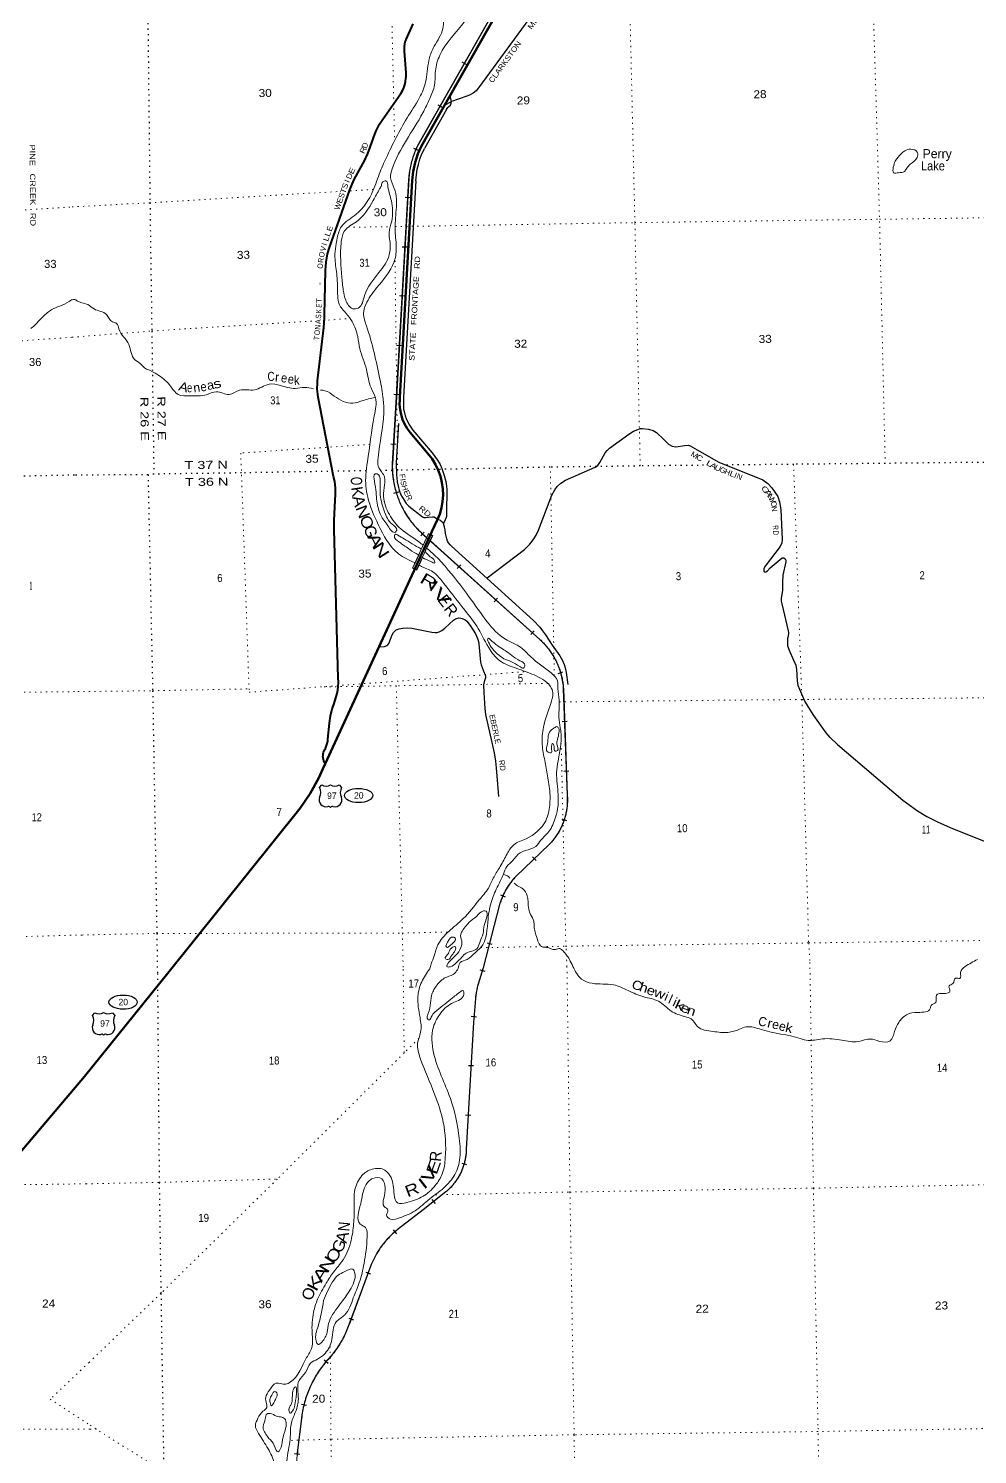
# Model space of a CAD drawing. Header units: feet. Extents: x 242557 to 489137, y 368785 to 557307.
# Drawn here: x 364922 to 385670, y 405982 to 437158 of the extents above; entities that cross this region are included whole.
import ezdxf
from ezdxf.enums import TextEntityAlignment as Align

# ---------------------------------------------------------------- set-up
doc = ezdxf.new("R2010")
doc.units = ezdxf.units.FT
doc.header["$LTSCALE"] = 80
doc.linetypes.add('DOTTED', pattern=[1.5, 0.3, -1.2])
for name, color, linetype, lineweight in [('16', 7, 'Continuous', 25), ('17', 7, 'Continuous', 25), ('20', 7, 'Continuous', 70), ('26', 7, 'Continuous', 40), ('27', 7, 'Continuous', 25), ('29', 7, 'Continuous', 25), ('30', 7, 'Continuous', 35), ('34', 7, 'Continuous', 25), ('39', 7, 'Continuous', 13), ('41', 7, 'Continuous', 13), ('57', 7, 'Continuous', 13), ('6', 7, 'DOTTED', 25), ('7', 7, 'DOTTED', 13)]:
    doc.layers.add(name, color=color, linetype=linetype, lineweight=lineweight)

msp = doc.modelspace()

# ---------------------------------------------------------------- linework, layer by layer
at = {"layer": '16'}
for p, q in [((371281.76, 420561.2), (371333.07, 420619.96)), ((371524.83, 420625.93), (371524.55, 420625.73)), ((371716.92, 420620.05), (371768.31, 420561.2)), ((366320.51, 415580.32), (366371.82, 415639.08)), ((366563.58, 415645.05), (366563.3, 415644.85)), ((366755.67, 415639.17), (366807.06, 415580.32))]:
    msp.add_line(p, q, dxfattribs=at)
for centre, radius, start, end in [((371424.15, 420777.62), 182.07, 239.97227, 303.45418), ((371625.93, 420777.12), 181.52, 236.33975, 300.08743), ((371625.92, 420777.62), 182.07, 236.54582, 236.59441), ((371427.97, 420295.67), 151.42, 159.09177, 283.81923), ((371088.78, 420450.57), 222.05, 332.97043, 29.75871), ((371622.09, 420295.67), 151.42, 256.18077, 20.90823), ((371961.28, 420450.57), 222.05, 150.24129, 207.02957), ((366462.9, 415796.74), 182.07, 239.97227, 303.45418), ((366664.68, 415796.24), 181.52, 236.33975, 300.08743), ((366664.67, 415796.74), 182.07, 236.54582, 236.59441), ((366466.72, 415314.79), 151.42, 159.09177, 283.81923), ((366127.53, 415469.69), 222.05, 332.97043, 29.75871), ((366660.84, 415314.79), 151.42, 256.18077, 20.90823), ((367000.03, 415469.69), 222.05, 150.24129, 207.02957)]:
    msp.add_arc(centre, radius, start, end, dxfattribs=at)
for centre, major_axis, start_param, end_param in [((371483.31, 420096.85), (-19.56, 51.67), 4.95877769, 6.28318531), ((371566.76, 420096.85), (19.56, 51.67), 0, 1.32637542), ((366522.06, 415115.97), (-19.56, 51.67), 4.95877769, 6.28318531), ((366605.51, 415115.97), (19.56, 51.67), 0, 1.32637542)]:
    msp.add_ellipse(centre, major_axis=major_axis, ratio=0.929097, start_param=start_param, end_param=end_param, dxfattribs=at)
at = {"layer": '17'}
for centre in [(372139.8, 420389.37), (366990.78, 415871.79)]:
    msp.add_ellipse(centre, major_axis=(-309.24, 1), ratio=0.500121, dxfattribs=at)
at = {"layer": '20'}
msp.add_line((366142.95, 414242.59), (367970.1, 416504.16), dxfattribs=at)
for points in [[(371405.28, 421084.03), (373255.55, 425101.17), (373351.87, 425310.28), (373374.01, 425360.28), (373726.25, 426123.14), (373743.78, 426161.18), (373859.16, 426411.69), (373912.01, 426541.71), (373950.97, 426676.54), (373975.63, 426814.71), (373985.71, 426954.69), (373981.11, 427094.97), (373961.87, 427233.99), (373928.2, 427370.24), (373880.47, 427502.22), (373819.21, 427628.5), (373745.08, 427747.67), (373683.67, 427828.99), (373262.91, 428326.5), (373199.16, 428416.42), (373145.16, 428512.5), (373101.49, 428613.7), (373068.65, 428718.91), (373046.98, 428826.98), (373036.73, 428936.72), (373038, 429046.93), (373042.79, 429100.36), (373312.19, 433834.67), (373333.03, 434032.71), (373374.46, 434227.48), (373436.02, 434416.86), (373506.74, 434578.25), (377693.28, 441956.76)], [(367970.1, 416504.16), (370858.63, 420111.15), (371080.65, 420433.85), (371267.72, 420777.99), (371353.88, 420972.43), (371405.28, 421084.03)], [(358403.47, 398192.71), (361510.07, 403463.77), (361734.89, 403874.32), (362418.66, 405274.42), (362461.34, 405364.25), (362526.23, 405518.02), (362574.7, 405677.72), (362606.21, 405841.61), (362620.41, 406007.9), (362617.16, 406174.76), (362615.77, 406192.6), (362580.3, 406539.34), (362555.93, 407086.96), (362564.15, 407265.06), (362590.94, 407441.31), (362619.49, 407558.67), (363201.18, 409533.19), (363260.63, 409703.79), (363300.65, 409794.3), (364316.5, 411971.78), (364454.78, 412209.61), (364617.16, 412431.69), (364662.56, 412485.9), (366142.95, 414242.59)]]:
    msp.add_lwpolyline(points, dxfattribs=at)
at = {"layer": '26'}
msp.add_lwpolyline([(371405.28, 421084.03), (371389.38, 421114.32), (371389.37, 421114.33), (371377.3, 421144.11), (371368.41, 421174.99), (371362.79, 421206.63), (371360.51, 421238.68), (371361.6, 421270.8), (371366.03, 421302.62), (371373.77, 421333.81), (371384.73, 421364.02), (371398.78, 421392.91), (371415.78, 421420.18), (371439.34, 421481.9), (371456.31, 421545.74), (371463.52, 421586.57), (371468.82, 421619.68), (371499.83, 421967.61), (371522.96, 422128.64), (371562.8, 422286.37), (371595.39, 422380.92), (371647.85, 422544.88), (371675.78, 422651.69), (371692.4, 422760.84), (371697.51, 422871.12), (371693.52, 422956.68), (371603.44, 426206.74), (371602.94, 426411.14), (371629.87, 426836.75), (371634.29, 426974.76), (371632.55, 427116.74), (371615.98, 427257.75), (371592.52, 427367.46), (371258.19, 429095.24), (371245.54, 429165.27), (371235.15, 429281.78), (371237, 429398.73), (371241.95, 429452.24), (371381.2, 430621.88), (371396.63, 430821.3), (371396.97, 430899.16), (371414.97, 431864.92), (371428.23, 432048.66), (371460.62, 432230.01), (371499.31, 432369.64), (371950.27, 433633.21), (372033.29, 433839.81), (372118.88, 434004.93), (372230.54, 434198.78), (372259.06, 434254.13), (372337.68, 434424.46), (372359.68, 434482.42), (372497.15, 434848.3), (372525.45, 434920.49), (372598.86, 435069.42), (372651.68, 435157.01), (373059.23, 435738.89), (373095.81, 435799.49), (373125.86, 435863.58), (373149.05, 435930.45), (373165.11, 435999.39), (373173.89, 436069.62), (373175.51, 436105.19), (373177.09, 436187.01), (373145.76, 436660.32), (373141.39, 436711.51), (373142.39, 436762.87), (373148.75, 436813.85), (373160.4, 436863.88), (373177.23, 436912.42), (373180.72, 436920.79), (373335.34, 437259.77)], dxfattribs=at)
at = {"layer": '29'}
for p, q in [((374169.82, 435563.21), (374016.52, 435476.7)), ((374169.82, 435563.21), (374140.56, 435695.31)), ((374058.93, 435389.34), (373576.32, 434538.77)), ((373392.06, 433830.13), (373122.66, 429095.82)), ((373323.99, 428378.16), (373744.75, 427880.65)), ((374915.53, 422160.99), (375101.83, 421320.06)), ((382609.11, 421501.13), (384035.04, 420287.7))]:
    msp.add_line(p, q, dxfattribs=at)
for points in [[(376789.33, 437974.45), (376783.91, 437930.44), (376767.36, 437897.36), (376735.4, 437870.88), (376687.98, 437848.82), (376308.71, 437804.7), (376259.11, 437793.66), (376202.87, 437764.98), (376151.06, 437731.89), (376088.21, 437672.32), (376017.65, 437584.08), (374760.77, 435858.84), (374707.86, 435799.28), (374646.12, 435748.53), (374562.33, 435702.2), (374504.99, 435677.93), (374169.82, 435563.21)], [(374058.93, 435389.34), (374086.59, 435428.64), (374102.57, 435444.08), (374146.67, 435486), (374158.26, 435503.65), (374164.31, 435525.71), (374169.82, 435563.21)], [(373392.06, 433830.13), (373405.23, 433956), (373422.87, 434081.76), (373447.13, 434185.45), (373480.2, 434302.38), (373517.69, 434403.86), (373539.74, 434452.4), (373576.32, 434538.77)], [(373122.66, 429095.82), (373117.47, 428939.12), (373124.09, 428837.63), (373132.91, 428784.68), (373157.17, 428692.02), (373179.22, 428634.66), (373218.91, 428548.62), (373249.78, 428489.05), (373323.99, 428378.16)], [(373008.07, 428521.54), (372959.17, 427664.08), (372967.18, 427392.23), (372976.56, 427337.77), (372984.07, 427247.64), (373012.22, 427121.84), (373027.23, 427065.5), (373064.98, 426961.68), (373133.69, 426843.5), (373182.48, 426775.9), (373236, 426718.91), (373536.31, 426478.78), (373565.29, 426464.2), (373599.07, 426464.2), (373665.82, 426471.32), (373752.94, 426482.98), (373769.35, 426484.16), (373777.07, 426483.61), (373788.64, 426480.85), (373801.73, 426475.46), (373868.87, 426433.14)], [(374951.08, 425145.7), (375764.54, 425769.28), (375883.29, 425884.46), (375954.53, 425981.34), (376018.48, 426081.9), (376071.45, 426193.4), (376363.76, 426953.89), (376427.7, 427072.73), (376480.68, 427144.01), (376562.89, 427218.98), (376663.37, 427282.95), (377313.74, 427568.13), (377366.73, 427606.53), (377416.05, 427670.51), (377532.97, 427882.57), (377571.34, 427931.93), (377627.97, 427984.94), (378044.5, 428292.06), (378146.81, 428357.88), (378241.81, 428394.43), (378296.62, 428412.73), (378347.77, 428416.38), (378468.34, 428401.75), (378581.61, 428368.85), (378651.03, 428328.62), (378804.49, 428182.37), (378914.11, 428072.69), (378994.49, 428028.83), (379074.87, 428014.19), (379272.18, 428043.44), (379345.26, 428047.11), (379389.1, 428036.13), (379542.56, 427948.38), (380017.55, 427677.82), (380974.85, 427290.26), (381086.29, 427208.02), (381172.15, 427114.76), (381303.69, 426924.64), (381342.06, 426813.15), (381369.46, 426639.46), (381398.69, 425988.66), (381391.39, 425911.9), (381354.84, 425835.1), (381026, 425403.66), (380997.7, 425353.43), (380996.77, 425323.23), (380995.87, 425300.42), (381001.35, 425283.97), (381011.38, 425279.35), (381019.62, 425274.83), (381039.72, 425276.65), (381077.15, 425301.29), (381135.61, 425367.1), (381398.69, 425586.47), (381410.58, 425589.26), (381434.33, 425587.43), (381464.45, 425564.54), (381480, 425538.07), (381479.07, 425498.72), (381413.3, 425206.23), (381405.99, 425052.67), (381409.67, 424926.58), (381405.99, 424877.17), (381376.76, 424694.36), (381378.61, 424637.73), (381391.38, 424577.36), (381530.22, 423992.37), (381534.82, 423956.77), (381534.82, 423922.04), (381526.99, 423844.27)], [(373744.75, 427880.65), (373863.89, 427719.09), (373920.12, 427626.43), (373960.91, 427538.18), (374010.52, 427385.95), (374044.7, 427255.78), (374061.24, 427152.09), (374066.75, 427079.29), (374062.34, 426571.86), (374061.79, 426538.77), (374060.14, 426516.7), (374057.38, 426490.23), (374050.77, 426467.06), (374031.47, 426417.42), (373991.78, 426338)], [(373868.87, 426433.14), (373909.92, 426415.21), (373922.05, 426408.6), (373930.87, 426402.53), (373951.27, 426385.43), (373961.74, 426375.5), (373970.56, 426365.02), (373991.78, 426338)], [(374166.6, 425841.6), (374137.61, 425870.82), (374106.74, 425910.54), (374081.38, 425950.25), (374064.84, 425997.68), (374040.58, 426121.23), (374029.56, 426200.66), (374017.43, 426256.92), (373991.78, 426338)], [(374166.6, 425841.6), (374169.36, 425838.72), (375963.03, 424215.41)], [(372578.61, 423640.33), (372702.1, 423649.15), (372729.66, 423655.77), (372753.92, 423666.8), (372778.17, 423684.45), (372799.12, 423710.92), (372874.1, 423905.07), (372901.66, 423955.82), (372914.89, 423971.26), (372936.94, 423993.33), (372962.3, 424010.97), (373029.55, 424035.25), (373103.43, 424050.69), (373205.96, 424055.1), (373301.89, 424050.69), (373742.91, 423958.02), (373814.57, 423951.41), (373858.68, 423953.61), (373901.67, 423966.85), (373962.32, 423997.74), (374025.16, 424046.27), (374210.39, 424222.77), (374256.69, 424251.46), (374279.85, 424262.49), (374333.87, 424271.31), (374373.56, 424269.11), (374405.54, 424262.49), (374470.59, 424231.6), (374505.87, 424200.72), (374576.43, 424103.64), (374695.51, 423922.72), (374741.81, 423825.66), (374763.86, 423759.47), (374770.48, 423706.51), (374788.12, 423463.83), (374806.86, 423302.78), (374819, 423243.2), (374885.15, 423071.11), (374910.5, 423011.56), (374914.91, 422963.02), (374901.68, 422916.69), (374879.63, 422846.09), (374871.92, 422810.78), (374876.33, 422643.1), (374900.6, 422292.32), (374915.53, 422160.99)], [(375963.03, 424215.41), (376101.27, 424070.57), (376163.01, 423991.15), (376224.76, 423902.89), (376372.5, 423673.44), (376535.68, 423446.2), (376595.21, 423344.71), (376634.91, 423252.05), (376658.06, 423179.24), (376676.8, 423077.75), (376714.29, 422819.62)], [(382609.11, 421501.13), (382450.92, 421654.72), (382358.3, 421756.21), (382089.28, 422140.1), (381895.23, 422448.97), (381784.97, 422704.9), (381749.69, 422797.56), (381732.05, 422899.05), (381723.23, 423150.56), (381705.59, 423229.99), (381657.07, 423344.71), (381560.05, 423560.93), (381524.77, 423653.59), (381520.36, 423724.19), (381526.99, 423844.27)], [(375101.83, 421320.06), (375133.24, 421140.66), (375148.67, 420992.84), (375199.39, 420370.68)], [(384035.04, 420287.7), (384360.55, 420052.97), (384563.42, 419929.42), (384797.16, 419814.7), (385070.6, 419691.15), (385890.9, 419364.62), (386071.72, 419302.85), (386302.48, 419240.68)]]:
    msp.add_lwpolyline(points, dxfattribs=at)
at = {"layer": '34', "lineweight": 13}
for p, q in [((381272.82, 448427.59), (373437.16, 434617.73)), ((373581.83, 426068.25), (376099.21, 423802.21)), ((376615.03, 422718.93), (376699.5, 420393.63)), ((376305.51, 419317.73), (375582.71, 418625.89)), ((375221.83, 418008.5), (374863.96, 416617.67)), ((374862.66, 416619.29), (374752.59, 416262.51)), ((372407.56, 410115.4), (371928.42, 408823.73)), ((370889.53, 406767.26), (370803.67, 406076.42))]:
    msp.add_line(p, q, dxfattribs=at)
at = {"layer": '34'}
for p, q in [((374399.22, 436427), (374495.42, 436372.41)), ((373872.36, 435493.16), (373968.56, 435438.57)), ((373339.51, 434540.62), (373441.02, 434496.67)), ((373157.86, 433472.39), (373268.29, 433466.1)), ((373093.57, 432388.5), (373204, 432382.21)), ((373035.26, 431317.87), (373145.69, 431311.59)), ((372970.97, 430233.98), (373081.4, 430227.7)), ((372912.66, 429163.36), (373023.09, 429157.07)), ((372845.93, 428079.74), (372956.35, 428073.2)), ((373498.49, 426066.54), (373572.13, 426149.07)), ((374297.56, 425351.99), (374371.57, 425434.2)), ((375102.82, 424623.63), (375176.82, 424705.84)), ((375901.47, 423908.23), (375975.47, 423990.44)), ((376499.25, 423059.45), (376605.48, 423090.25)), ((376587.34, 422007.5), (376697.88, 422011.52)), ((376624.15, 420922.34), (376734.68, 420926.35)), ((376582.11, 419876.13), (376687.55, 419842.69)), ((375943.94, 419049.32), (376020.42, 418969.41)), ((375243.51, 418221.19), (375344.61, 418176.33)), ((374947.7, 417168.29), (375054.82, 417140.73)), ((374791.71, 416581.05), (374897.41, 416548.44)), ((374603.49, 415561.39), (374713.69, 415551.85)), ((374542.08, 414489.29), (374652.52, 414483.11)), ((374478.84, 413405.34), (374589.28, 413399.16)), ((374393.06, 412350.75), (374499.23, 412319.75)), ((373741.1, 411553.88), (373809.65, 411467.08)), ((372895.86, 410890.25), (372968.37, 410806.73)), ((372294.04, 409970.72), (372397.75, 409932.25)), ((371923.59, 408964.53), (372027.29, 408926.07)), ((371388.79, 408052.39), (371472.8, 407980.45)), ((370892.18, 407084.46), (370999.54, 407057.88)), ((370740.96, 406001.03), (370851.21, 405992.11))]:
    msp.add_line(p, q, dxfattribs=at)
for points in [[(381273.79, 448427.07), (373438.12, 434617.2), (373436.01, 434613.22), (373431.32, 434603.58), (373416.39, 434572.42), (373402.04, 434541.03), (373388.26, 434509.22), (373375.08, 434477.38), (373362.28, 434445.12), (373350.26, 434412.8), (373338.62, 434380.09), (373327.78, 434347.32), (373317.31, 434314.35), (373307.44, 434281.34), (373298.14, 434247.9), (373289.64, 434214.42), (373281.53, 434180.91), (373274, 434146.98), (373267.06, 434113.22), (373260.71, 434079.23), (373255.15, 434045), (373249.98, 434010.94), (373245.4, 433976.67), (373241.6, 433942.15), (373238.22, 433907.8), (373235.78, 433877.85)], [(373235.62, 433877.72), (372964.02, 429104.84), (372877.02, 427637.52), (372876.37, 427602.72), (372876.53, 427568.09), (372877.28, 427533.44), (372878.43, 427498.59), (372880.37, 427463.91), (372882.92, 427429.42), (372885.85, 427394.73), (372889.6, 427360.21), (372893.94, 427325.87), (372898.88, 427291.32), (372904.41, 427257.15), (372910.35, 427222.98), (372917.09, 427188.78), (372924.42, 427154.97), (372932.36, 427121.15), (372940.7, 427087.51), (372949.84, 427053.86), (372959.37, 427020.58), (372969.72, 426987.3), (372980.46, 426954.4), (372991.81, 426921.49), (373003.75, 426888.96), (373016.3, 426856.61), (373029.26, 426824.46), (373043.01, 426792.48), (373057.16, 426760.7), (373071.92, 426729.29), (373087.08, 426698.07), (373103.05, 426667.24), (373119.43, 426636.6), (373136.21, 426606.33), (373153.59, 426576.26), (373171.58, 426546.57), (373190.17, 426517.06), (373208.96, 426487.95), (373228.56, 426459.22), (373248.57, 426430.87), (373268.98, 426402.7), (373289.81, 426375.14), (373311.44, 426347.75), (373333.27, 426320.75), (373355.72, 426294.34), (373378.36, 426268.11), (373401.82, 426242.28), (373425.49, 426217.02), (373449.56, 426192.15), (373474.23, 426167.48), (373499.33, 426143.59), (373524.62, 426119.88), (373550.54, 426096.77), (373576.84, 426073.84), (373582.55, 426069.08), (373620.24, 426037.3)], [(372909.38, 426997.48), (373015.02, 427030.28), (373030.48, 427033.16)], [(373709.15, 425955.12), (376099.95, 423803.02), (376120.45, 423784.09), (376140.38, 423764.78), (376160, 423745.13), (376179.53, 423725.14), (376198.5, 423704.77), (376217.03, 423684.17), (376235.46, 423663.23), (376253.36, 423641.91), (376270.8, 423620.36)], [(376270.8, 423620.36), (376288.04, 423598.34), (376304.73, 423576.19), (376321.19, 423553.79), (376337.24, 423530.93), (376352.72, 423507.93), (376367.88, 423484.58), (376382.71, 423461.1), (376397.1, 423437.15), (376411.05, 423413.17), (376424.57, 423388.74), (376437.62, 423364.27), (376450.37, 423339.46), (376462.55, 423314.5), (376474.3, 423289.31), (376485.71, 423263.98), (376496.58, 423238.29), (376507.1, 423212.47), (376517.08, 423186.52), (376526.72, 423160.43), (376535.69, 423134.09), (376544.33, 423107.62), (376552.52, 423081.14), (376560.28, 423054.41), (376567.47, 423027.52), (376574.22, 423000.41), (376580.63, 422973.39), (376586.38, 422946.12), (376591.67, 422918.82), (376596.62, 422891.41), (376601.02, 422864.06), (376604.87, 422836.36), (376608.36, 422808.76), (376611.19, 422781.13), (376613.8, 422753.49), (376615.73, 422725.59), (376616.13, 422718.98), (376700.6, 420393.67), (376700.67, 420391.46), (376702.23, 420367.03), (376703.19, 420342.36), (376703.74, 420317.9), (376703.91, 420293.42), (376703.67, 420268.74), (376702.84, 420244.25), (376701.81, 420219.75), (376700.18, 420195.25), (376698.25, 420170.64), (376695.82, 420146.32), (376692.89, 420121.9), (376689.67, 420097.58), (376686.05, 420073.24), (376681.82, 420049.09), (376677.31, 420024.85), (376672.39, 420000.8), (376666.97, 419976.84), (376661.15, 419953.07), (376654.93, 419929.29), (376648.41, 419905.61), (376641.29, 419882.12), (376633.88, 419858.73), (376625.96, 419835.43), (376617.74, 419812.22), (376609.03, 419789.3), (376600.01, 419766.49), (376590.59, 419743.86), (376580.67, 419721.32), (376570.45, 419699.08), (376559.83, 419676.84), (376548.81, 419654.98), (376537.39, 419633.12), (376525.56, 419611.64), (376513.44, 419590.28), (376501.01, 419569.19), (376488.08, 419548.2), (376474.75, 419527.61), (376461.22, 419507.21), (376447.19, 419486.91), (376432.96, 419466.99), (376418.32, 419447.27), (376403.18, 419427.85), (376387.94, 419408.72), (376372.3, 419389.78), (376356.15, 419371.14), (376339.91, 419352.78), (376323.35, 419334.73), (376306.29, 419316.95), (375583.49, 418625.11), (375567.27, 418608.19), (375549.67, 418589.27), (375532.42, 418569.93), (375515.4, 418550.38), (375498.91, 418530.5), (375482.67, 418510.41), (375466.81, 418490.05), (375451.3, 418469.28), (375436.21, 418448.38), (375421.33, 418427.12), (375407.01, 418405.69), (375392.89, 418383.88), (375379.34, 418361.92)], [(375379.34, 418361.92), (375366.03, 418339.72), (375353.15, 418317.41), (375340.62, 418294.68), (375328.65, 418271.79), (375316.97, 418248.81), (375305.62, 418225.42), (375294.75, 418202.05), (375284.26, 418178.42), (375274.31, 418154.47), (375264.66, 418130.58), (375255.42, 418106.43), (375246.7, 418081.97), (375238.29, 418057.56), (375230.33, 418033.03), (375222.89, 418008.2), (374865.62, 416619.68)], [(374865.62, 416619.68), (374753.64, 416262.2), (374749.04, 416246.19), (374741.72, 416219.83), (374734.85, 416193.1), (374728.46, 416166.5), (374722.53, 416139.7), (374717.21, 416112.69), (374712.22, 416085.81), (374707.69, 416058.74), (374703.77, 416031.45), (374700.17, 416004.28), (374697.04, 415977.1), (374694.54, 415949.68), (374649.1, 415424.87), (374494.15, 412654.58), (374493.71, 412641.14), (374492.92, 412619.35), (374491.59, 412597.4), (374489.91, 412575.68), (374487.88, 412553.98), (374485.48, 412532.13), (374482.57, 412510.51), (374479.49, 412488.9), (374475.86, 412467.33), (374471.98, 412445.7), (374467.67, 412424.37), (374462.91, 412402.99), (374457.9, 412381.73), (374452.52, 412360.5), (374446.65, 412339.48), (374440.49, 412318.4), (374434, 412297.52), (374427.07, 412276.77), (374419.8, 412256.24), (374412.19, 412235.72), (374404.31, 412215.32), (374395.92, 412195.14), (374387.28, 412175.07), (374378.2, 412155.13), (374368.86, 412135.3), (374359.1, 412115.77), (374349.08, 412096.36), (374338.73, 412077.14), (374327.94, 412058.05), (374316.92, 412039.26), (374305.53, 412020.49), (374293.83, 412002.1), (374281.77, 411983.75), (374269.39, 411965.78), (374256.76, 411947.92), (374243.88, 411930.34), (374230.57, 411912.89), (374216.93, 411895.83), (374203.14, 411878.97), (374188.9, 411862.21), (374174.52, 411845.84), (374159.8, 411829.66), (374144.67, 411813.8), (374129.47, 411798.2), (374113.92, 411782.81), (374097.97, 411767.72), (374081.95, 411752.91), (374065.68, 411738.37), (374048.99, 411724.14), (373549.39, 411329.58), (373008.98, 410912.19), (372982.95, 410891.84), (372957.53, 410871.01), (372932.46, 410849.72), (372907.46, 410828.02), (372883.08, 410805.84), (372859.19, 410783.33), (372835.38, 410760.41), (372812.2, 410737), (372789.5, 410713.26), (372766.99, 410688.95), (372745.14, 410664.42), (372723.52, 410639.61), (372702.35, 410614.19), (372681.83, 410588.55), (372661.66, 410562.46), (372641.87, 410536.2), (372622.54, 410509.33), (372603.74, 410482.4), (372585.4, 410454.87), (372567.6, 410427.27), (372550.13, 410399.22), (372533.32, 410370.96), (372517, 410342.36), (372501.06, 410313.58), (372485.73, 410284.32), (372470.78, 410254.87), (372456.47, 410225.21), (372442.55, 410195.36), (372429.38, 410165.15), (372416.6, 410134.75), (372408.59, 410115), (371929.45, 408823.35), (371927.06, 408816.71), (371913.83, 408780.31)], [(371913.83, 408780.31), (371899.95, 408744.21), (371885.29, 408708.22), (371870.13, 408672.69), (371854.34, 408637.12), (371837.9, 408602.16), (371820.84, 408567.18), (371803.11, 408532.79), (371784.92, 408498.55), (371766.23, 408464.75), (371746.75, 408431.07), (371726.62, 408397.99), (371706.16, 408365.22), (371684.91, 408332.57), (371663.31, 408300.54), (371641.07, 408268.79), (371618.03, 408237.47), (371594.82, 408206.63), (371570.97, 408176.07), (371546.31, 408145.95), (371521.47, 408116.3), (371496.14, 408087.09), (371470.02, 408058.32), (371452.18, 408038.45), (371425.99, 408007.88), (371399.99, 407976.82), (371374.65, 407945.46), (371349.95, 407913.55), (371325.92, 407881.35), (371302.29, 407848.63), (371279.09, 407815.63), (371256.76, 407782.08), (371234.87, 407748.23), (371213.61, 407713.86), (371192.79, 407679.19), (371172.86, 407644.21), (371153.37, 407608.94), (371134.54, 407573.37), (371116.35, 407537.25), (371098.83, 407501.07), (371081.74, 407464.37), (371065.57, 407427.56), (371049.8, 407390.26), (371034.94, 407352.85), (371020.53, 407315.15), (371006.81, 407277.38), (370993.71, 407239.08), (370981.55, 407200.67), (370969.84, 407162.21), (370958.76, 407123.22), (370948.41, 407084.38), (370938.71, 407045.23), (370929.9, 407005.75), (370921.59, 406966.44), (370913.94, 406926.84), (370907.18, 406886.9), (370900.9, 406847.14), (370895.32, 406807.31), (370890.62, 406767.13), (370804.76, 406076.3), (370801.41, 406038.79), (370795.46, 405965.18)]]:
    msp.add_lwpolyline(points, dxfattribs=at)
at = {"layer": '34', "lineweight": 13}
for points in [[(373232.32, 433839.21), (372962.92, 429104.9), (372875.92, 427637.56)], [(374693.44, 415949.78), (374648, 415424.95), (374493.05, 412654.63)], [(374048.29, 411724.99), (373548.71, 411330.45), (373008.31, 410913.06)]]:
    msp.add_lwpolyline(points, dxfattribs=at)
for centre, radius, start, end in [((375211.99, 433734.85), 1982.42, 153.68342, 176.99224), ((374865.97, 427589.31), 1990.64, 178.61103, 229.82749), ((375024.58, 422626.06), 1593.16, 3.34183, 47.58248), ((375296.8, 420297.21), 1406.01, 315.8425, 3.93247), ((376644.65, 417591), 1482.81, 135.73891, 163.64637), ((376261.5, 415815.16), 1573.83, 163.48621, 175.09295), ((373241.58, 412682.16), 1251.78, 310.12486, 358.74021), ((374163.43, 409418.04), 1889.29, 127.69128, 158.33897), ((369834.63, 409560.92), 2219.77, 317.42283, 340.60361), ((373187.39, 406512.1), 2311.99, 138.00192, 173.66362), ((375032.95, 405667.56), 4249, 174.47807, 180.98485)]:
    msp.add_arc(centre, radius, start, end, dxfattribs=at)
at = {"layer": '39'}
for points in [[(379168.96, 446868.1), (379124.22, 446802.77), (378484.82, 445914.25), (377930.83, 445185.5), (377824.09, 444893.71), (377844.17, 444627.01), (377809.55, 444183.01), (377684.04, 443734.97), (377482.81, 443509.9), (377358.23, 443292.6), (377350.6, 443090.04), (377438.81, 442851.16), (377441.92, 442620.51), (377354.22, 442290.69), (377148.67, 441986.59), (376929.16, 441856.24), (376535.62, 441641.06), (376173.33, 441566.23), (375834.22, 441540.48), (375607.74, 441450.45), (375419.98, 441256.03), (375306, 441107.78), (375168.45, 441019.73), (375033.32, 440822.43), (374946.29, 440644.42), (374888.59, 440420.51), (374827.29, 440267.36), (374780.76, 440177.28), (374806.91, 439910.71), (374827.49, 439530.68), (374740.91, 439150.29), (374502.49, 438778.67), (374305.79, 438531.44), (374198.47, 438265.95), (374033.08, 437792.74), (373994.51, 437526.76), (373982.48, 437158.14), (373792.92, 436771.42), (373689.37, 436518.16), (373615.1, 436038.88), (373495.43, 435692.16), (373232.18, 435255.23), (372768.28, 434384.78), (372610.48, 434025.07), (372451.91, 433608.68), (372081.19, 433094.48), (371763.6, 432828.37), (371672.08, 432579.42), (371623.86, 432110.84), (371666.17, 431753.55), (371682.04, 431312.7), (371716.4, 431131.31), (371868.47, 430930.28), (371999.83, 430751.05), (372122.4, 430421.85)], [(378895.99, 446194.32), (378744.39, 445970.61), (378284.13, 445300.61), (378141.87, 444969.58), (378069.07, 444696.77), (378062.84, 444431.5), (377998.45, 443871.48), (377950.68, 443564.81), (377964.51, 443306.07), (377982.71, 442942.17), (377925.5, 442787.09), (377739.67, 442505.69), (377388.53, 442020.26), (376969.23, 441417.95), (376727.57, 441191.98), (376292.27, 440945.52), (375978.45, 440782.71), (375832.99, 440595.3), (375729.52, 440429.07), (375488.22, 440277.99), (375270.77, 440145.66), (375090.2, 439991.88), (374994.14, 439674.03), (374928.53, 439441.85), (374945.02, 439336.97), (375005.87, 439328.2), (374983.47, 439153.65), (374933.71, 438935.99), (374871.29, 438833.41), (374816.01, 438500.27), (374694.14, 438070.53), (374635.23, 437628.01), (374462.16, 437318.56), (373914.59, 436573.76), (373818.99, 436235.67), (373799.55, 435927.61), (373693.03, 435625.71), (373544.25, 435314.78), (372873.91, 434089.62), (372839.92, 433890.52), (372919.78, 433663.6), (372960.57, 433192.94), (372938.39, 432735.05), (372963.37, 432338.93), (372915.06, 432056.54), (372533.38, 431489.47), (372296.9, 431121.94), (372248.58, 430930.63), (372311.24, 430658.79), (372603.99, 429495.5)], [(383926.32, 434339.14), (384080.81, 434484.24), (384215.49, 434519.62), (384354.45, 434453.89), (384350.95, 434338.45), (384198.57, 434189.35), (384123.62, 434104.71), (384072.6, 434034.76), (383941.83, 434005.55), (383836.69, 434005.24), (383830, 434124.5), (383873.51, 434259.04), (383926.32, 434339.14)], [(372639.36, 433726.18), (372669.94, 433805.79), (372732.14, 433827.41), (372781.46, 433701), (372855.03, 433392.98), (372862.99, 432943.86), (372807.71, 432701.79), (372821.95, 432515.91), (372808.57, 432207.98), (372584.66, 431820.5), (372270.22, 431321.71), (372130.74, 431047.42), (372013.79, 431032.68), (371858.04, 431217.44), (371804.64, 431436.85), (371771.53, 431743.75), (371747.27, 432107.51), (371760.73, 432502.46), (371832.4, 432734.77), (372090.85, 432932.78), (372458.56, 433400.37), (372598.54, 433652.41), (372639.36, 433726.18)], [(365862.52, 431224.75), (365656.65, 431108.74), (365462.37, 431029.32), (365261.6, 430880.94), (365004.7, 430623.99), (364975.58, 430599.85)], [(371151.27, 429279.9), (370954.14, 429311.11), (370754.48, 429288.46), (370433.55, 429354.19), (370180.21, 429380.95), (369861.45, 429258.51), (369538.1, 429251.33), (369309.64, 429159.22), (369023.25, 429217.63), (368814.42, 429152.27), (368451.02, 429128.01), (368197.68, 429154.77), (368006.94, 429367.08), (367730.88, 429597.75), (367552.85, 429692.96), (367458.81, 429739.45), (367363.64, 429836.5), (367242.52, 429918.81), (367115.82, 430251.96), (366897.96, 430593.21), (366848.82, 430711.52), (366757.12, 430743.89), (366624.13, 430904.87), (366354.49, 431028.41), (366220.97, 431122.59), (366015.29, 431188.86), (365931.44, 431231.52), (365878.84, 431229.55), (365862.52, 431224.75)], [(372122.4, 430421.85), (372166.73, 430155.69), (372310.23, 429703.5), (372410.16, 429300.95), (372505.96, 429084.5), (372482.35, 428691.34), (372332.91, 427682.16), (372296.72, 427400.03), (372337.87, 426913.19), (372569.53, 426315.22), (373012.45, 425673.37), (373365.52, 425480.33)], [(372603.99, 429495.5), (372678.55, 429051.9), (372687.22, 428752.56), (372563.39, 427774.3), (372569.5, 427590.26), (372645.22, 427458.37), (372706.3, 427348.41), (372703.88, 427184.43), (372685.34, 426926.98), (372811.41, 426531.08), (373065.07, 426216.94), (373478.07, 425920.51), (373540.59, 425868.16)], [(372502.87, 429094.02), (372212.25, 429017.26), (372013.26, 428964.26), (371605.34, 429123.19), (371402.57, 429240.12), (371305.23, 429253.08)], [(372535.15, 426821.86), (372484.93, 427261.94), (372501.63, 427420.18), (372544.07, 427421.12), (372602.28, 427349.55), (372611.35, 427214.16), (372612.89, 426963.23), (372708.15, 426588.9), (372871.81, 426321.34), (372971.78, 426189.98), (372942.36, 426148.85), (372777.59, 426284.84), (372624.84, 426516.22), (372535.15, 426821.86)], [(373502.43, 425780.66), (373132.51, 426000.81), (372999.26, 426082.86), (372948.33, 426099.94), (372924.75, 426069.06), (373018.71, 425935.54), (373263.15, 425762.87), (373441.64, 425648.12)], [(373536.8, 425586.95), (373540.07, 425584.85), (373719.8, 425503.84), (373803.29, 425477.36), (373800.46, 425513.73), (373707.32, 425610.83), (373599.59, 425719.49)], [(373632.5, 425791.2), (373758.26, 425685.89), (374029.48, 425400.48), (374560.02, 424728.19), (374952.14, 424188.43), (375348.83, 423806.63), (375682.34, 423629.87), (375901.28, 423422.22), (376345.85, 423069.82), (376485.16, 422896.84), (376495.09, 422723.01), (376524.87, 422474.73), (376521.03, 422042.26), (376558.88, 421813.16), (376558.88, 421494.42), (376501.78, 421148.58), (376469.27, 420882.73), (376501.97, 420411.9), (376499.24, 420171), (376444.28, 419914.77), (376297.61, 419599.83), (376121.88, 419409.73), (376011.68, 419273.71), (375781.16, 419183.59), (375587.65, 419065.95), (375516.92, 418973.31), (375376.44, 418834.59), (375307.28, 418671.14), (375187.47, 418421.57), (375051.18, 418094.72), (374969.05, 417696.22), (374805.23, 417061.13), (374684.3, 416953.2), (374509.65, 416805.63), (374361.53, 416737.57), (374313.03, 416610.35)], [(373463.78, 425426.61), (373528.24, 425391.37), (373792, 425259.6), (373934.86, 425108.96), (374459.24, 424440.59), (374753.19, 424042.34), (375012.33, 423572.49), (375266.88, 423308.96), (375644.44, 423151.39), (375825.88, 423084.59), (376210.22, 422894.78), (376357.4, 422732.09), (376386.32, 422613.33), (376342.45, 422403.89), (376180.11, 421884.2), (376152.19, 421503.09), (376208.47, 421154.21), (376266.41, 420821.56), (376323.28, 420446.38), (376317.09, 420179.09), (376229.66, 419837.14), (375801.63, 419445.12), (375529.66, 419309.55), (375386.4, 419114.1), (375236.82, 418839.58), (375100.39, 418609.88), (374976.4, 418366.28), (374777.9, 418108.89), (374427.12, 417698.35), (374109.84, 417418.08), (373873.81, 417121.4), (373792.08, 416886.84), (373725.3, 416707.25), (373693, 416599.95)], [(375311.79, 423380.8), (375064.29, 423599.95), (374978.19, 423743.76), (374960.86, 423795.99), (374964.41, 423818.33), (375054.54, 423765.69), (375344.26, 423557.6), (375666.63, 423336.06), (375773.92, 423239.27), (375742.98, 423175.84), (375661.37, 423208.44), (375311.79, 423380.8)], [(376473.77, 421899.73), (376397.92, 421855.55), (376297.41, 421737.96), (376273.12, 421557.29), (376282.11, 421334.86), (376357.11, 421326.41), (376354.72, 421433.62), (376381.04, 421523.26), (376412.7, 421463.25), (376433.18, 421360.48), (376485.5, 421371.76), (376474.32, 421511.16), (376488.28, 421610.64), (376519.31, 421761.1), (376515.22, 421854.11), (376473.77, 421899.73)], [(375444.73, 418581.62), (375421.85, 418610.95), (375299.43, 418660.85)], [(376823.93, 416652.97), (376747.95, 416804.74), (376608.32, 416991.89), (376536.46, 417040.89), (376445.83, 417024.71), (376346.45, 417038.69), (376254.79, 417069.04), (376163.66, 417075.11), (376040.02, 417270.7), (375975.53, 417534.4), (375969.1, 417641.52), (375899.08, 417789.73), (375853.18, 417944.55), (375844.11, 418079.95), (375825.29, 418198.94), (375728.91, 418350.61), (375610.16, 418416.79), (375543.77, 418469.48)], [(374391.34, 417398.02), (374556.29, 417618.24), (374721.1, 417753.45), (374868.22, 417866.01), (374926.96, 417861.24), (374943.9, 417736.14), (374885.39, 417548.64), (374859.03, 417369.95), (374788.48, 417178.14), (374724.85, 417039.11), (374494.42, 416944.94), (374397.37, 416853.73), (374262.82, 416721.22), (374151.27, 416645.88), (374070.3, 416650.15), (374112.73, 416742.17), (374267, 416897.38), (374376.53, 417063.75), (374393.41, 417213.89), (374372.03, 417357.11), (374391.34, 417398.02)], [(374048.06, 417105.03), (374098.35, 417207.34), (374203.57, 417294.68), (374256.97, 417257.41), (374222.3, 417179.73), (374130.96, 417104.85), (374069.12, 417067.04), (374048.06, 417105.03)], [(374104.42, 416934.25), (374170.48, 417055.13), (374250.64, 417087.27), (374252.53, 417002.31), (374176.01, 416897.39), (374093.24, 416800.43), (374031.85, 416833.47), (374078.82, 416903.32), (374104.42, 416934.25)], [(373693, 416599.95), (373518, 416315.95), (373435, 415994.95), (373482, 415532.95), (373496, 415213.95), (373429, 414967.95), (373487, 414647.95), (373802, 413858.95), (373989, 413249.95), (374035, 412470.95), (373969, 412117.95), (373814, 411861.95), (373550, 411626.95), (373195, 411488.95), (372989, 411482.95), (372917, 411663.95), (372850, 412035.95), (372716, 412195.95), (372433, 412218.95), (372212, 412078.95), (372060, 411774.95), (372043, 411384.95), (372031, 411022.95), (371975, 410661.95), (371799, 410237.95), (371590, 409967.95), (371431, 409727.95), (371243, 409376.95), (371155, 409091.95), (371123, 408640.95), (371117, 408318.95), (371002, 408098.95), (370650, 407566.95), (370538, 407519.95), (370338, 407538.95), (370193, 407390.95), (370109, 407227.95), (370124, 407087.95), (370133, 407011.95), (370048, 406926.95), (369938, 406773.95), (369882, 406614.95), (369952, 406441.95), (370160, 406104.95), (370294, 405787.95), (370312, 405490.95), (370371, 404894.95), (370460, 404660.95), (370510, 404568.95), (370441, 404388.95), (370237, 404284.95), (370035, 404177.95), (369887, 403968.95), (369677, 403774.95), (369305, 403468.95), (369159, 403269.95), (369060, 403164.95), (368994, 403020.95), (368528, 402018.95), (368377, 401440.95), (368407, 401003.95), (368590, 400691.95), (369071, 400051.95), (369250, 399907.95), (369415, 399805.95), (369607, 399576.95), (370649, 398512.95), (370893, 398160.95), (371079, 397808.95), (371245, 397308.95), (371302, 396821.95), (371308, 396409.95), (371090, 395926.95), (370810, 395569.95), (370233, 395102.95), (369425, 394592.95), (369185, 394274.95), (369182, 393973.95), (369360, 393703.95), (369580, 393483.95), (369718, 393338.95), (369743, 393199.95), (369751, 392982.95), (369838, 392820.95), (369830, 392624.95), (369849, 392436.95), (369840, 392060.95), (369788, 391770.95), (369719, 391502.95), (369789, 391287.95), (369900, 391053.95), (369920, 390845.95), (369818, 390572.95), (369746, 390164.95), (369408, 389216.95), (369253, 388756.95), (369307, 388442.95)], [(373965, 411777.95), (374222, 412063.95), (374347, 412413.95), (374340, 412896.95), (374145, 413767.95), (373778, 414769.95), (373774, 415323.95), (373938, 415637.95), (374214, 415863.95), (374439, 416047.95), (374424, 416123.95), (374351, 416090.95), (374157, 415935.95), (373979, 415794.95), (373808, 415653.95), (373728, 415545.95), (373678, 415481.95), (373650, 415497.95), (373660, 415620.95), (373751, 416067.95), (373874, 416271.95), (374065, 416420.95), (374243, 416504.95), (374313.14, 416610.59)], [(376823.93, 416652.97), (377016, 416373.95), (377245, 416282.95), (377712, 416248.95), (378035, 416123.95), (378377, 415986.95), (378693, 415892.95), (378973, 415675.95), (379274, 415555.95), (379408, 415503.95), (379550, 415338.95), (379887, 415229.95), (380214, 415209.95), (380470, 415278.95), (380612, 415329.95), (380944, 415271.95), (381793, 415076.95), (381971, 415031.95), (382106, 415041.95), (382281, 415067.95), (382705, 415040.95), (383065, 415010.95), (383326, 415064.95), (383531, 415013.95), (383759, 415027.95), (383858, 415231.95), (383949, 415429.95), (384120, 415596.95), (384371, 415647.95), (384638, 415730.95), (384657, 415800.95), (384757, 415866.95), (384772, 416022.95), (384969, 416062.95), (385067, 416104.95), (385049, 416225.95), (385133, 416275.95), (385189, 416395.95), (385286, 416391.95), (385302, 416519.95), (385400, 416648.95), (385669.87, 416805.09)], [(366691.72, 380938.29), (367020, 381254.95), (367551.1, 381787.4), (367838.67, 382007.46), (368196, 382438.95), (368527, 382992.95), (368881, 383730.95), (369098, 384252.95), (369406, 384821.95), (369587, 385227.95), (369671, 385588.95), (369654, 386083.95), (369563, 386547.95), (369619, 386895.95), (369663, 387276.95), (369669, 387717.95), (369604, 388102.95), (369463, 388635.95), (369553, 388998.95), (369740, 389420.95), (369880, 389809.95), (370028, 390313.95), (370227, 390852.95), (370277, 391177.95), (370181, 391597.95), (370034, 392037.95), (370067, 392446.95), (370004, 392914.95), (369903, 393258.95), (369888, 393446.95), (369825, 393544.95), (369662, 393666.95), (369455, 393961.95), (369511, 394219.95), (369869, 394608.95), (370385, 394862.95), (370653, 395087.95), (370928, 395298.95), (371220, 395666.95), (371380, 396059.95), (371531, 396221.95), (371624, 396540.95), (371719, 396639.95), (371719, 396843.95), (371633, 397284.95), (371457, 397780.95), (371353, 397908.95), (371347, 398021.95), (371337.05, 398108.94), (371269.54, 398344), (370491, 399208.95), (369482, 400130.95), (368879, 400757.95), (368752, 401095.95), (368782, 401692.95), (369281, 402873.95), (369645, 403412.95), (370095, 403846.95), (370217, 404018.95), (370429, 404154.95), (370525, 404281.95), (370620, 404422.95), (370664, 404667.95), (370615, 404907.95), (370575, 405901.95), (370645, 406377.95), (370670, 406675.95), (370766, 406927.95), (370822, 407195.95), (370839, 407598.95), (370977, 407772.95), (371091, 407978.95), (371242, 408066.95), (371406, 408190.95), (371556, 408496.95), (371650, 408880.95), (371833, 409029.95), (372023.63, 409406.3), (372154.79, 409738.38), (372258, 410157.95), (372327, 410736.95), (372287, 410942.95), (372176, 411020.95), (372185, 411461.95), (372288, 411855.95), (372451, 412018.95), (372647, 412007.95), (372719, 411817.95), (372689, 411580.95), (372698, 411404.95), (372780, 411325.95), (372752, 411217.95), (372834, 411129.95), (373051, 411160.95), (373290, 411259.95), (373610, 411499.95), (373965, 411777.95)], [(371375, 409346.95), (371567, 409752.95), (371690, 409902.95), (371838, 409979.95), (372012, 410029.95), (372058, 409945.95), (372035, 409752.95), (371842, 409413.95), (371572, 409040.95), (371483, 408847.95), (371450, 408650.95), (371335, 408438.95), (371253, 408388.95), (371213, 408456.95), (371252, 408780.95), (371375, 409346.95)], [(370215, 407089.95), (370197, 407186.95), (370240, 407279.95), (370309, 407358.95), (370352, 407328.95), (370332, 407204.95), (370283, 407112.95), (370234, 407047.95), (370215, 407089.95)], [(370685, 407148.95), (370694, 407299.95), (370724, 407425.95), (370756, 407460.95), (370782, 407337.95), (370767, 407194.95), (370736, 407021.95), (370681, 406913.95), (370645, 406886.95), (370616, 406948.95), (370635, 407031.95), (370673, 407095.95), (370685, 407148.95)], [(370049, 406532.95), (370054, 406595.95), (370098, 406757.95), (370130, 406865.95), (370239, 406867.95), (370375, 406811.95), (370484, 406791.95), (370550, 406711.95), (370543, 406549.95), (370477, 406303.95), (370420, 406082.95), (370383, 406039.95), (370296, 406177.95), (370180, 406332.95), (370049, 406532.95)]]:
    msp.add_spline(points, degree=3, dxfattribs=at)
at = {"layer": '57'}
for p, q in [((373665.24, 426116.13), (373760.54, 426072.05)), ((373749.3, 426068.42), (373668.73, 426105.69)), ((373409.4, 425316.95), (373314.1, 425361.03)), ((373325.02, 425364.79), (373405.6, 425327.52))]:
    msp.add_line(p, q, dxfattribs=at)
for centre, radius, start, end in [((451237.66, 389669.77), 85708.15, 154.83386, 155.39024), ((451237.66, 389669.77), 85700.15, 154.83947, 155.38552), ((451238.29, 389671.66), 85611.15, 154.84044, 155.38706), ((451238.29, 389671.66), 85603.15, 154.83623, 155.39281)]:
    msp.add_arc(centre, radius, start, end, dxfattribs=at)
at = {"layer": '6'}
for points in [[(367187.48, 459504.61), (367268.14, 454147.18), (367344.49, 448801.8), (367424.42, 443476.74), (367523.36, 438115.67), (367576.74, 433348.61), (367616.83, 430544.41), (367662.09, 427416.51)], [(396416.92, 427897.62), (394297.85, 427834.04), (392324.16, 427755.8), (388926.06, 427720.81), (387010.04, 427686.35), (383652.41, 427650.22), (381649.12, 427630.02), (380101.65, 427613.39)], [(372305.44, 427488.91), (369582.33, 427442.96), (367662.09, 427416.51), (367534.99, 427403.56), (365925.88, 427392.41)], [(379683.26, 427608.9), (378295.53, 427593.99), (376330.78, 427568.56), (372994.08, 427500.53), (372622.39, 427494.26)], [(365925.88, 427392.41), (362357.49, 427326.09), (362250.58, 427315.5), (356989.7, 427241.19), (356904.88, 427237.19), (351658.89, 427130.85), (351588.12, 427131.22), (346355.67, 427051.51), (346250.59, 427049.06), (340994.04, 426962.71), (340927.26, 426965.2), (335757.12, 426901.11), (335686.35, 426901.48), (335434.84, 426886.9)], [(367534.99, 427403.56), (367635.93, 422680.06), (367727.59, 417373.47), (367739.98, 416500.33)], [(367739.98, 416500.33), (367780, 411930.95), (367817, 409505.95), (367879, 405605.95), (367966, 401264.95), (368102, 395928.95), (368212, 390545.95), (368317, 385163.95), (368360.77, 383061.03)]]:
    msp.add_lwpolyline(points, dxfattribs=at)
at = {"layer": '7'}
for p, q in [((372461.17, 433639.45), (371903.3, 433606.23)), ((371909.56, 432811.37), (372831.59, 432826.49)), ((372935.07, 432082.28), (372994.08, 427500.53)), ((371361.62, 430777.94), (371955.49, 430814.97)), ((376417.86, 423010.4), (376330.78, 427568.56)), ((373113.95, 416590.15), (373136, 414762.95)), ((366270.22, 406532.72), (366408.32, 406532.48))]:
    msp.add_line(p, q, dxfattribs=at)
for points in [[(372520.82, 459619.02), (372595.11, 454184.54), (372701.27, 448862.09), (372764.82, 443546.78), (372847.99, 438167.15), (372926.9, 434706.2)], [(383027.89, 454985.76), (383048.2, 454380.28), (383146.86, 449031.35), (383296.46, 443665.33), (383370.33, 438340.14), (383526.81, 433062.75), (383652.41, 427650.22)], [(378295.53, 427593.99), (378179.31, 432914.19), (378053.97, 438280.75), (377966.62, 443575.29), (377968.35, 443714.83)], [(371667.07, 433592.17), (367576.74, 433348.61), (365829.09, 433255.4)], [(365829.09, 433255.4), (362528.77, 433047.34), (362545.34, 432679.4), (362736.19, 430190.53), (365876.1, 430407.91)], [(372942.75, 432828.31), (378179.31, 432914.19), (383525.67, 432988.41), (388823.58, 433059.53), (394183.28, 433170.48), (396321.66, 433223.86)], [(365876.1, 430407.91), (367616.83, 430544.41), (371131.13, 430763.56)], [(372389.24, 428064.6), (369562.56, 427877.66), (369743.9, 422720.81), (369747.54, 422648.03), (375790.92, 423097.77)], [(381649.12, 427630.02), (381830.1, 422489.35), (381978.75, 417165.81), (382005.71, 416741.53)], [(376276.11, 422841.6), (372969.41, 422788.4), (371376.86, 422763.46)], [(372963.39, 422786.24), (373095.65, 417381.39), (373113.95, 416590.15)], [(396508.48, 422777.86), (392441.41, 422662.29), (387140.67, 422536.46), (381830.1, 422489.35), (376528.93, 422436.48)], [(335505.46, 422219.43), (335787.8, 422241), (340940.03, 422292.53), (346263.5, 422370.32), (351594.78, 422460.43), (356968.81, 422537.38), (362304.41, 422615.45), (366003.98, 422661.27)], [(366003.98, 422661.27), (367635.93, 422680.06), (369743.9, 422720.81)], [(376694.79, 416650.68), (376671.1, 417078.29), (376567.99, 421524.37)], [(366091.82, 417339.45), (362353.62, 417239.35), (357025.36, 417193.83), (351666.93, 417141.53), (346352.24, 417033.59), (340968.05, 416958.43), (335832.96, 416864.8), (335586.48, 416865.63)], [(366091.82, 417339.45), (367727.59, 417373.47), (373095.65, 417381.39), (374098.06, 417405.2)], [(374809.95, 417063.39), (376668.72, 417094.42), (381978.75, 417165.81), (387266.51, 417238.73), (389266.39, 417275.53)], [(376694.79, 416650.68), (376760, 411719.95), (376851, 406412.95), (376928, 401093.95), (377025, 395764.95)], [(382005.71, 416741.53), (382083, 411804.95), (382183.43, 406558.29), (382268.43, 401252.29), (382330, 395841.95)], [(373455.58, 415078.38), (373136, 414762.95), (370361, 412002.95), (367817, 409505.95), (366246.1, 407994.09)], [(366181.63, 411899.97), (362399.06, 411846.94), (357077.19, 411775.24), (351793.64, 411706.16), (346405.34, 411621.27), (341066.36, 411609.99), (335900.61, 411498.27), (335667.53, 411509.23)], [(366181.63, 411899.97), (367780, 411930.95), (370349.71, 412003.22)], [(373823, 411657.95), (376760, 411719.95), (382083, 411804.95), (387404, 411908.95), (392689, 411989.95), (396699.38, 412102.96)], [(371520, 408344.95), (371534, 406313.95), (371627, 400982.95)], [(366246.1, 407994.09), (365397.08, 407188.6), (366268.77, 406620.4)], [(366268.77, 406620.4), (367879, 405605.95), (368437.22, 405253.54)], [(396795.55, 406725.98), (392798, 406652.95), (387463, 406576.95), (382182, 406483.95), (376851, 406412.95), (371534, 406313.95), (370635, 406288.95)], [(335748.38, 406166.49), (335948.84, 406174.41), (341107.02, 406253.65), (346463.47, 406309.71), (351825.33, 406406.32), (357164.03, 406435.8), (362403.01, 406539.33), (366270.22, 406532.72)]]:
    msp.add_lwpolyline(points, dxfattribs=at)

# ---------------------------------------------------------------- texts
at = {"layer": '16'}
for p in [(371554.72, 420315.42), (366593.47, 415334.54)]:
    msp.add_text('97', height=140, dxfattribs=at).set_placement(p, align=Align.CENTER)
at = {"layer": '17'}
for p in [(372143.25, 420321.06), (366994.23, 415803.48)]:
    msp.add_text('20', height=140, dxfattribs=at).set_placement(p, align=Align.CENTER)
at = {"layer": '27', "width": 1.25}
msp.add_text('PINE   CREEK   RD', height=120, rotation=270.483, dxfattribs=at).set_placement((364946.87, 434621.7))
at = {"layer": '27'}
for s, rotation, width, p in [('D', 66.413, 1.1, (372333.78, 434578.12)), ('R', 62.413, 1.2, (372289.56, 434469.78)), ('D', 65.377, 1.1, (371990.97, 433907.86)), ('E', 63.613, 1.25, (372044.02, 434021.61)), ('T', 70.295, 1.25, (371864.56, 433592.14)), ('S', 69.817, 1.1, (371897.85, 433695.41)), ('I', 65.377, 1.15, (371941.71, 433797.3)), ('W', 70.295, 0.85, (371739.44, 433255.13)), ('E', 70.295, 1.1, (371786.56, 433379.69)), ('S', 70.295, 1.1, (371824.43, 433486.28)), ('E', 70.295, 1.1, (371565.28, 432764.37)), ('L', 70.295, 1.25, (371487.11, 432545.57)), ('L', 70.295, 1.25, (371522.02, 432650.69)), ('R', 83.417, 0.75, (371374.62, 432083.86)), ('O', 78.83, 0.8, (371391.85, 432204.36)), ('V', 74.409, 1.05, (371420.53, 432326.53)), ('O', 83.417, 0.75, (371359.5, 431959.57)), ('T', 88.363, 0.85, (371334.52, 431210.18)), ('S', 87.74, 0.75, (371321.77, 430860.23)), ('K', 88.363, 0.65, (371325.99, 430977.73)), ('E', 88.363, 0.7, (371333.96, 431100.1)), ('O', 83.627, 0.75, (371292.68, 430505.09)), ('N', 84.328, 0.75, (371305.3, 430622.84)), ('A', 86.536, 0.8, (371315.49, 430745.93)), ('T', 83.627, 0.95, (371279.25, 430384.78))]:
    msp.add_text(s, height=120, rotation=rotation, dxfattribs=dict(at, width=width)).set_placement(p, align=Align.CENTER)
for s, rotation, p in [('I', 73.335, (371448.6, 432424.55)), ('-', 88.363, (371343.2, 431579.93))]:
    msp.add_text(s, height=120, rotation=rotation, dxfattribs=at).set_placement(p, align=Align.CENTER)
at = {"layer": '30'}
for s, rotation, width, p in [('MILL', 54.006, 1.2, (375919.34, 437126.97)), ('CLARKSTON', 54.006, 1.1, (375069.44, 435956.95)), ('STATE   FRONTAGE   RD', 86.743, 1.2, (373358.27, 429891.91)), ('RD', 321.354, 1.25, (373439.39, 426645.9)), ('RD', 278.103, 0.9, (375204.86, 421157.65))]:
    msp.add_text(s, height=120, rotation=rotation, dxfattribs=dict(at, width=width)).set_placement(p)
for s, rotation, width, p in [('M', 330.239, 1.15, (379452.67, 427780.91)), ('C', 330.334, 1.25, (379565.36, 427716.73)), ('L', 330.334, 1.5, (379781.39, 427593.68)), ('A', 330.334, 1.4, (379867.6, 427542.78)), ('U', 334.96, 1.15, (379970.62, 427491.97)), ('L', 337.96, 1.3, (380290.25, 427363.44)), ('N', 337.96, 1.05, (380444.61, 427304.3)), ('F', 277.773, 0.9, (373039.8, 427363.43)), ('S', 282.613, 0.95, (373062.68, 427206.52)), ('H', 284.918, 0.85, (373095.36, 427101.88)), ('C', 310.574, 1.55, (380985.83, 427036.22)), ('E', 289.982, 1.1, (373140.1, 426985.28)), ('R', 293.174, 1.1, (373188.99, 426879.07)), ('A', 308.634, 1.65, (381052.47, 426961.76)), ('N', 299.679, 1.25, (381096.64, 426886.54)), ('Y', 293.679, 1.2, (381139.68, 426810.51)), ('O', 285.991, 0.9, (381160.89, 426743.74)), ('N', 278.965, 0.8, (381170.05, 426647.01)), ('R', 272.572, 0.7, (381197.03, 426244.09)), ('D', 272.572, 0.7, (381202.17, 426129.81))]:
    msp.add_text(s, height=120, rotation=rotation, dxfattribs=dict(at, width=width)).set_placement(p, align=Align.CENTER)
for s, rotation, p in [('G', 335.96, (380078.51, 427447.7)), ('H', 337.96, (380182.19, 427404.23)), ('I', 337.96, (380359.52, 427335.41)), ('I', 278.763, (373049.62, 427284.19))]:
    msp.add_text(s, height=120, rotation=rotation, dxfattribs=at).set_placement(p, align=Align.CENTER)
msp.add_text('EBERLE', height=120, rotation=282.492, dxfattribs=at).set_placement((374992.81, 422146.58))
at = {"layer": '41'}
msp.add_text('Perry', height=200, dxfattribs=at).set_placement((384469.94, 434322.64))
at = {"layer": '41', "width": 0.9}
msp.add_text('Lake', height=200, dxfattribs=at).set_placement((384434.71, 434055.79))
at = {"layer": '41'}
for s, height, rotation, width, p in [('C', 200, 2.404, 0.8, (370151.56, 429449.2)), ('A', 200, 343.628, 1.15, (368187.02, 429254.79)), ('e', 200, 0.534, 0.75, (368390.25, 429203.85)), ('e', 200, 7.622, 0.9, (368694.3, 429220.22)), ('a', 200, 10.292, 1.05, (368840.35, 429252.61)), ('s', 200, 15.696, 1.3, (368988.82, 429275.42)), ('e', 200, 351.836, 0.9, (370432.81, 429431.02)), ('e', 200, 353.056, 0.9, (370581.89, 429401.48)), ('k', 200, 1.706, 0.9, (370729.59, 429366.97)), ('O', 250, 271.209, 0.7, (371967.05, 427352.75)), ('A', 250, 284.209, 1.1, (371998.99, 426914.87)), ('N', 250, 290.836, 1.15, (372065.53, 426678.32)), ('O', 250, 294.72, 1.15, (372144.93, 426447.4)), ('A', 250, 297.223, 1.4, (372322.97, 426048.01)), ('N', 250, 302.854, 1.45, (372432.6, 425834.62)), ('R', 250, 328.666, 1.5, (373454.2, 425063.04)), ('I', 250, 325.351, 1.4, (373658.21, 424903.22)), ('V', 250, 310.406, 1.75, (373739.79, 424808.39))]:
    msp.add_text(s, height=height, rotation=rotation, dxfattribs=dict(at, width=width)).set_placement(p)
for s, height, rotation, p in [('n', 200, 8.275, (368538.55, 429199.54)), ('r', 200, 357.843, (370308.05, 429441.22)), ('K', 250, 278.479, (371972.94, 427124.61)), ('G', 250, 289.545, (372242.99, 426241.04)), ('E', 250, 308.108, (373853.97, 424660.46)), ('R', 250, 307.827, (373989.1, 424464.6))]:
    msp.add_text(s, height=height, rotation=rotation, dxfattribs=at).set_placement(p)
for s, height, rotation, width, p in [('C', 200, 338.169, 1.15, (378191.54, 416147.1)), ('h', 200, 342.342, 1.2, (378345.51, 416095.17)), ('e', 200, 339.165, 1.2, (378499.56, 416032.21)), ('w', 200, 340.345, 1.25, (378690.35, 415967.19)), ('i', 200, 335.691, 1.1, (379016.1, 415781.77)), ('k', 200, 334.729, 1.5, (379120.33, 415712.94)), ('e', 200, 335.393, 1.3, (379243.43, 415648.97)), ('n', 200, 341.395, 1.25, (379386.32, 415590.12)), ('C', 200, 347.708, 0.95, (380950.84, 415348.45)), ('r', 200, 347.143, 1.15, (381110.1, 415313.64)), ('k', 200, 346.985, 1.15, (381528.19, 415211.08)), ('R', 250, 85.341, 0.95, (373946.71, 412492.53)), ('V', 250, 53.726, 1.6, (373787.98, 412028.58)), ('E', 250, 70.496, 1.4, (373894.37, 412227.03)), ('R', 250, 20.796, 1.25, (373349.81, 411655.17)), ('I', 250, 37.777, 1.55, (373619.56, 411809.38)), ('N', 250, 84.984, 0.85, (371946.03, 410955.84)), ('G', 250, 67.587, 1.1, (371823.08, 410498.24)), ('A', 250, 76.161, 1.1, (371902.09, 410706.57)), ('N', 250, 57.925, 1.45, (371553.56, 410075.36)), ('O', 250, 59.048, 1.25, (371698.08, 410278.15)), ('A', 250, 58.245, 1.5, (371412.34, 409863.19)), ('K', 250, 62.373, 1.45, (371288.84, 409670.73)), ('O', 250, 69.614, 1.05, (371159.28, 409453.21))]:
    msp.add_text(s, height=height, rotation=rotation, dxfattribs=dict(at, width=width)).set_placement(p, align=Align.CENTER)
for s, rotation, p in [('i', 338.213, (378836.04, 415902.65)), ('l', 336.269, (378920.63, 415845.4)), ('e', 347.143, (381237.41, 415286.51)), ('e', 346.991, (381386.01, 415247.13))]:
    msp.add_text(s, height=200, rotation=rotation, dxfattribs=at).set_placement(p, align=Align.CENTER)
at = {"layer": '6', "width": 1.35}
for s, rotation, p in [('R 26 E', 270.829, (367366.03, 429107.18)), ('R 27 E', 270.829, (367737.51, 429115.8)), ('T 37 N', 0.789, (368333.61, 427524.14)), ('T 36 N', 0.789, (368345.33, 427153.1))]:
    msp.add_text(s, height=175, rotation=rotation, dxfattribs=at).set_placement(p)
at = {"layer": '7'}
for s, rotation, width, p in [('30', 1.272, 1.1, (369955.6, 435658.38)), ('29', 1.272, 1.1, (375600.57, 435496.05)), ('28', 1.272, 1.1, (380774.06, 435631.89)), ('30', 1.272, 1.1, (372472.4, 433050.55)), ('33', 1.272, 1.1, (369480.41, 432119.9)), ('31', 1.272, 0.85, (372160.16, 431947.52)), ('32', 1.272, 1.1, (375542.34, 430176.92)), ('33', 1.272, 1.1, (380888.13, 430281.76)), ('31', 1.272, 0.85, (370210.67, 428940.6)), ('35', 1.272, 1.1, (370979.26, 427660.98)), ('4', 1.272, 0.9, (374905.92, 425591.99)), ('35', 1.272, 1.1, (372134.97, 425150.25)), ('3', 1.272, 0.9, (379076.33, 425095.79)), ('2', 1.272, 0.9, (384404.26, 425116.84)), ('6', 1.272, 0.9, (369049.95, 425055.68)), ('6', 1.272, 0.9, (372652.83, 423022.21)), ('5', 1.272, 0.9, (375622.45, 422866.13)), ('7', 1.272, 0.9, (370347.56, 419941.27)), ('8', 1.272, 0.9, (374933.47, 419908.71)), ('10', 1.272, 0.9, (379099.21, 419583.37)), ('11', 1.272, 0.65, (384455.34, 419555.8)), ('9', 1.272, 0.9, (375522.01, 417859.48)), ('17', 1.05, 0.9, (373228, 416188.95)), ('13', 0.903, 0.9, (365098.94, 414516.87)), ('18', 1.05, 0.9, (370176.47, 414505.92)), ('16', 1.05, 0.9, (374914.69, 414463.57)), ('15', 1.05, 0.9, (379425.98, 414418.58)), ('14', 1.05, 0.9, (384780, 414348.95)), ('19', 1.05, 0.9, (368636.04, 411065.61)), ('24', 0.903, 1.1, (365220.9, 409192.71)), ('36', 1.05, 1.1, (369951.06, 409176.74)), ('21', 1.05, 0.85, (374112.38, 408968.3)), ('22', 1.05, 1.1, (379509, 409077.95)), ('23', 1.05, 1.1, (384742, 409148.95)), ('20', 1.05, 1.1, (371124.99, 407110.72))]:
    msp.add_text(s, height=175, rotation=rotation, dxfattribs=dict(at, width=width)).set_placement(p)
for s, width, p in [('33', 1.05, (365262.57, 431925.03)), ('36', 1.05, (364931.16, 429780.37)), ('1', 0.4, (364942.36, 424886.96)), ('12', 0.85, (364991.31, 419826.38))]:
    msp.add_text(s, height=175, dxfattribs=dict(at, width=width)).set_placement(p)

doc.saveas('drawing.dxf')
